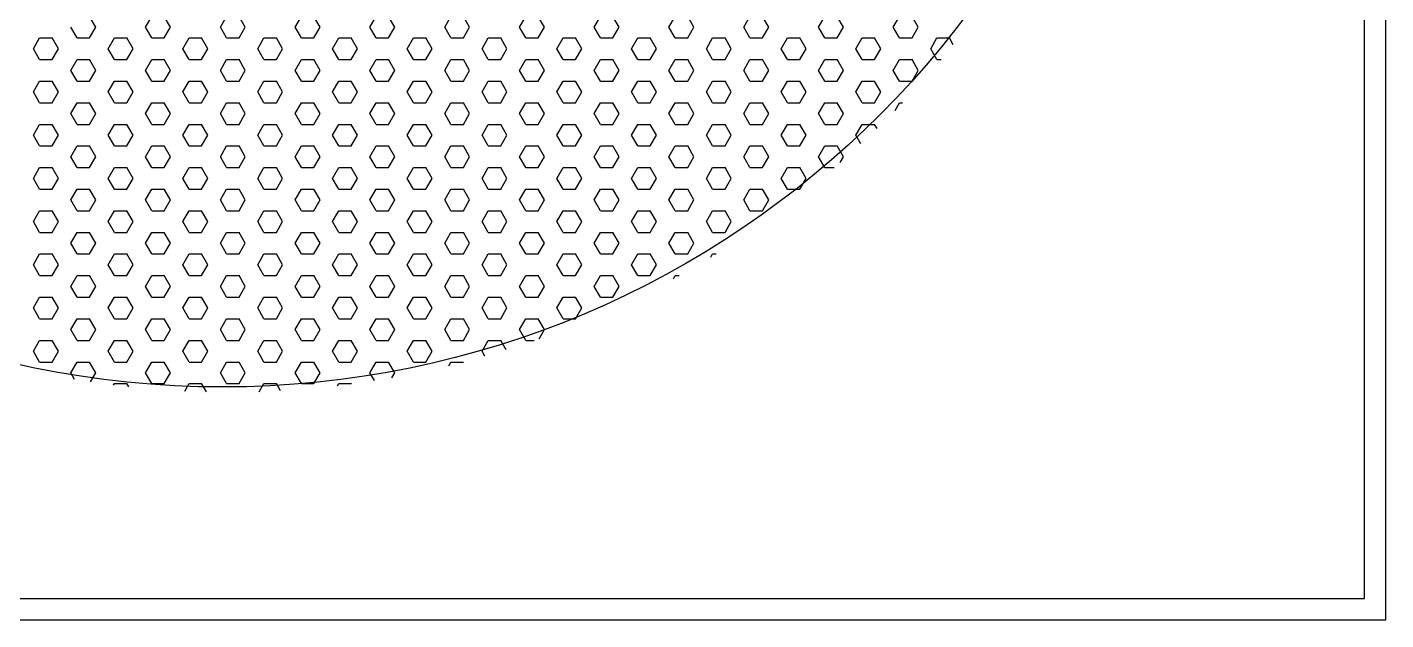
# Model space of a CAD drawing. Header units: millimetres. Extents: x 1464389 to 1998638, y -29162 to 256806.
# Drawn here: x 1540041.4 to 1540109.6, y 124717.3 to 124747 of the extents above; entities that cross this region are included whole.
import ezdxf

# ---------------------------------------------------------------- set-up
doc = ezdxf.new("R2010")
doc.units = ezdxf.units.MM
doc.header["$LTSCALE"] = 15
doc.layers.add('LS_DR_Washbasin', color=165, linetype='Continuous')

msp = doc.modelspace()

# ---------------------------------------------------------------- linework, layer by layer
at = {"layer": 'LS_DR_Washbasin'}
for p, q in [((1540109.58, 124717.277), (1540109.58, 124833.967)), ((1540108.515, 124718.343), (1540108.515, 124832.902)), ((1539993.956, 124718.343), (1540108.515, 124718.343)), ((1539992.89, 124717.277), (1540109.58, 124717.277))]:
    msp.add_line(p, q, dxfattribs=at)
at = {"layer": 'LS_DR_Washbasin', "linetype": 'Continuous'}
for p, q in [((1540044.881, 124746.978), (1540044.568, 124747.519)), ((1540047.381, 124746.978), (1540047.693, 124747.519)), ((1540048.631, 124746.978), (1540048.318, 124747.519)), ((1540051.131, 124746.978), (1540051.443, 124747.519)), ((1540052.381, 124746.978), (1540052.068, 124747.519)), ((1540054.881, 124746.978), (1540055.193, 124747.519)), ((1540056.131, 124746.978), (1540055.818, 124747.519)), ((1540058.631, 124746.978), (1540058.943, 124747.519)), ((1540059.881, 124746.978), (1540059.568, 124747.519)), ((1540062.381, 124746.978), (1540062.693, 124747.519)), ((1540063.631, 124746.978), (1540063.318, 124747.519)), ((1540066.131, 124746.978), (1540066.443, 124747.519)), ((1540067.381, 124746.978), (1540067.068, 124747.519)), ((1540069.881, 124746.978), (1540070.193, 124747.519)), ((1540071.131, 124746.978), (1540070.818, 124747.519)), ((1540073.631, 124746.978), (1540073.943, 124747.519)), ((1540074.881, 124746.978), (1540074.568, 124747.519)), ((1540077.381, 124746.978), (1540077.693, 124747.519)), ((1540078.631, 124746.978), (1540078.318, 124747.519)), ((1540081.131, 124746.978), (1540081.443, 124747.519)), ((1540082.381, 124746.978), (1540082.068, 124747.519)), ((1540084.881, 124746.978), (1540085.193, 124747.519)), ((1540086.131, 124746.978), (1540085.818, 124747.519)), ((1540043.943, 124746.436), (1540043.631, 124746.978)), ((1540044.568, 124746.436), (1540044.881, 124746.978)), ((1540047.693, 124746.436), (1540047.381, 124746.978)), ((1540048.318, 124746.436), (1540048.631, 124746.978)), ((1540051.443, 124746.436), (1540051.131, 124746.978)), ((1540052.068, 124746.436), (1540052.381, 124746.978)), ((1540055.193, 124746.436), (1540054.881, 124746.978)), ((1540055.818, 124746.436), (1540056.131, 124746.978)), ((1540058.943, 124746.436), (1540058.631, 124746.978)), ((1540059.568, 124746.436), (1540059.881, 124746.978)), ((1540062.693, 124746.436), (1540062.381, 124746.978)), ((1540063.318, 124746.436), (1540063.631, 124746.978)), ((1540066.443, 124746.436), (1540066.131, 124746.978)), ((1540067.068, 124746.436), (1540067.381, 124746.978)), ((1540070.193, 124746.436), (1540069.881, 124746.978)), ((1540070.818, 124746.436), (1540071.131, 124746.978)), ((1540073.943, 124746.436), (1540073.631, 124746.978)), ((1540074.568, 124746.436), (1540074.881, 124746.978)), ((1540077.693, 124746.436), (1540077.381, 124746.978)), ((1540078.318, 124746.436), (1540078.631, 124746.978)), ((1540081.443, 124746.436), (1540081.131, 124746.978)), ((1540082.068, 124746.436), (1540082.381, 124746.978)), ((1540085.193, 124746.436), (1540084.881, 124746.978)), ((1540085.818, 124746.436), (1540086.131, 124746.978)), ((1540041.756, 124745.895), (1540042.068, 124746.436)), ((1540042.068, 124746.436), (1540042.693, 124746.436)), ((1540043.006, 124745.895), (1540042.693, 124746.436)), ((1540043.943, 124746.436), (1540044.568, 124746.436)), ((1540045.506, 124745.895), (1540045.818, 124746.436)), ((1540045.818, 124746.436), (1540046.443, 124746.436)), ((1540046.756, 124745.895), (1540046.443, 124746.436)), ((1540047.693, 124746.436), (1540048.318, 124746.436)), ((1540049.256, 124745.895), (1540049.568, 124746.436)), ((1540049.568, 124746.436), (1540050.193, 124746.436)), ((1540050.506, 124745.895), (1540050.193, 124746.436)), ((1540051.443, 124746.436), (1540052.068, 124746.436)), ((1540053.006, 124745.895), (1540053.318, 124746.436)), ((1540053.318, 124746.436), (1540053.943, 124746.436)), ((1540054.256, 124745.895), (1540053.943, 124746.436)), ((1540055.193, 124746.436), (1540055.818, 124746.436)), ((1540056.756, 124745.895), (1540057.068, 124746.436)), ((1540057.068, 124746.436), (1540057.693, 124746.436)), ((1540058.006, 124745.895), (1540057.693, 124746.436)), ((1540058.943, 124746.436), (1540059.568, 124746.436)), ((1540060.506, 124745.895), (1540060.818, 124746.436)), ((1540060.818, 124746.436), (1540061.443, 124746.436)), ((1540061.756, 124745.895), (1540061.443, 124746.436)), ((1540062.693, 124746.436), (1540063.318, 124746.436)), ((1540064.256, 124745.895), (1540064.568, 124746.436)), ((1540064.568, 124746.436), (1540065.193, 124746.436)), ((1540065.506, 124745.895), (1540065.193, 124746.436)), ((1540066.443, 124746.436), (1540067.068, 124746.436)), ((1540068.006, 124745.895), (1540068.318, 124746.436)), ((1540068.318, 124746.436), (1540068.943, 124746.436)), ((1540069.256, 124745.895), (1540068.943, 124746.436)), ((1540070.193, 124746.436), (1540070.818, 124746.436)), ((1540071.756, 124745.895), (1540072.068, 124746.436)), ((1540072.068, 124746.436), (1540072.693, 124746.436)), ((1540073.006, 124745.895), (1540072.693, 124746.436)), ((1540073.943, 124746.436), (1540074.568, 124746.436)), ((1540075.506, 124745.895), (1540075.818, 124746.436)), ((1540075.818, 124746.436), (1540076.443, 124746.436)), ((1540076.756, 124745.895), (1540076.443, 124746.436)), ((1540077.693, 124746.436), (1540078.318, 124746.436)), ((1540079.256, 124745.895), (1540079.568, 124746.436)), ((1540079.568, 124746.436), (1540080.193, 124746.436)), ((1540080.506, 124745.895), (1540080.193, 124746.436)), ((1540081.443, 124746.436), (1540082.068, 124746.436)), ((1540083.006, 124745.895), (1540083.318, 124746.436)), ((1540083.318, 124746.436), (1540083.943, 124746.436)), ((1540084.256, 124745.895), (1540083.943, 124746.436)), ((1540085.193, 124746.436), (1540085.818, 124746.436)), ((1540086.756, 124745.895), (1540087.068, 124746.436)), ((1540087.068, 124746.436), (1540087.693, 124746.436)), ((1540087.888, 124746.1), (1540087.693, 124746.436)), ((1540042.068, 124745.354), (1540041.756, 124745.895)), ((1540042.068, 124745.354), (1540042.693, 124745.354)), ((1540042.693, 124745.354), (1540043.006, 124745.895)), ((1540043.631, 124744.813), (1540043.943, 124745.354)), ((1540043.943, 124745.354), (1540044.568, 124745.354)), ((1540044.881, 124744.813), (1540044.568, 124745.354)), ((1540045.818, 124745.354), (1540045.506, 124745.895)), ((1540045.818, 124745.354), (1540046.443, 124745.354)), ((1540046.443, 124745.354), (1540046.756, 124745.895)), ((1540047.381, 124744.813), (1540047.693, 124745.354)), ((1540047.693, 124745.354), (1540048.318, 124745.354)), ((1540048.631, 124744.813), (1540048.318, 124745.354)), ((1540049.568, 124745.354), (1540049.256, 124745.895)), ((1540049.568, 124745.354), (1540050.193, 124745.354)), ((1540050.193, 124745.354), (1540050.506, 124745.895)), ((1540051.131, 124744.813), (1540051.443, 124745.354)), ((1540051.443, 124745.354), (1540052.068, 124745.354)), ((1540052.381, 124744.813), (1540052.068, 124745.354)), ((1540053.318, 124745.354), (1540053.006, 124745.895)), ((1540053.318, 124745.354), (1540053.943, 124745.354)), ((1540053.943, 124745.354), (1540054.256, 124745.895)), ((1540054.881, 124744.813), (1540055.193, 124745.354)), ((1540055.193, 124745.354), (1540055.818, 124745.354)), ((1540056.131, 124744.813), (1540055.818, 124745.354)), ((1540057.068, 124745.354), (1540056.756, 124745.895)), ((1540057.068, 124745.354), (1540057.693, 124745.354)), ((1540057.693, 124745.354), (1540058.006, 124745.895)), ((1540058.631, 124744.813), (1540058.943, 124745.354)), ((1540058.943, 124745.354), (1540059.568, 124745.354)), ((1540059.881, 124744.813), (1540059.568, 124745.354)), ((1540060.818, 124745.354), (1540060.506, 124745.895)), ((1540060.818, 124745.354), (1540061.443, 124745.354)), ((1540061.443, 124745.354), (1540061.756, 124745.895)), ((1540062.381, 124744.813), (1540062.693, 124745.354)), ((1540062.693, 124745.354), (1540063.318, 124745.354)), ((1540063.631, 124744.813), (1540063.318, 124745.354)), ((1540064.568, 124745.354), (1540064.256, 124745.895)), ((1540064.568, 124745.354), (1540065.193, 124745.354)), ((1540065.193, 124745.354), (1540065.506, 124745.895)), ((1540066.131, 124744.813), (1540066.443, 124745.354)), ((1540066.443, 124745.354), (1540067.068, 124745.354)), ((1540067.381, 124744.813), (1540067.068, 124745.354)), ((1540068.318, 124745.354), (1540068.006, 124745.895)), ((1540068.318, 124745.354), (1540068.943, 124745.354)), ((1540068.943, 124745.354), (1540069.256, 124745.895)), ((1540069.881, 124744.813), (1540070.193, 124745.354)), ((1540070.193, 124745.354), (1540070.818, 124745.354)), ((1540071.131, 124744.813), (1540070.818, 124745.354)), ((1540072.068, 124745.354), (1540071.756, 124745.895)), ((1540072.068, 124745.354), (1540072.693, 124745.354)), ((1540072.693, 124745.354), (1540073.006, 124745.895)), ((1540073.631, 124744.813), (1540073.943, 124745.354)), ((1540073.943, 124745.354), (1540074.568, 124745.354)), ((1540074.881, 124744.813), (1540074.568, 124745.354)), ((1540075.818, 124745.354), (1540075.506, 124745.895)), ((1540075.818, 124745.354), (1540076.443, 124745.354)), ((1540076.443, 124745.354), (1540076.756, 124745.895)), ((1540077.381, 124744.813), (1540077.693, 124745.354)), ((1540077.693, 124745.354), (1540078.318, 124745.354)), ((1540078.631, 124744.813), (1540078.318, 124745.354)), ((1540079.568, 124745.354), (1540079.256, 124745.895)), ((1540079.568, 124745.354), (1540080.193, 124745.354)), ((1540080.193, 124745.354), (1540080.506, 124745.895)), ((1540081.131, 124744.813), (1540081.443, 124745.354)), ((1540081.443, 124745.354), (1540082.068, 124745.354)), ((1540082.381, 124744.813), (1540082.068, 124745.354)), ((1540083.318, 124745.354), (1540083.006, 124745.895)), ((1540083.318, 124745.354), (1540083.943, 124745.354)), ((1540083.943, 124745.354), (1540084.256, 124745.895)), ((1540084.881, 124744.813), (1540085.193, 124745.354)), ((1540085.193, 124745.354), (1540085.818, 124745.354)), ((1540086.131, 124744.813), (1540085.818, 124745.354)), ((1540087.068, 124745.354), (1540086.756, 124745.895)), ((1540087.068, 124745.354), (1540087.275, 124745.354)), ((1540043.943, 124744.271), (1540043.631, 124744.813)), ((1540044.568, 124744.271), (1540044.881, 124744.813)), ((1540047.693, 124744.271), (1540047.381, 124744.813)), ((1540048.318, 124744.271), (1540048.631, 124744.813)), ((1540051.443, 124744.271), (1540051.131, 124744.813)), ((1540052.068, 124744.271), (1540052.381, 124744.813)), ((1540055.193, 124744.271), (1540054.881, 124744.813)), ((1540055.818, 124744.271), (1540056.131, 124744.813)), ((1540058.943, 124744.271), (1540058.631, 124744.813)), ((1540059.568, 124744.271), (1540059.881, 124744.813)), ((1540062.693, 124744.271), (1540062.381, 124744.813)), ((1540063.318, 124744.271), (1540063.631, 124744.813)), ((1540066.443, 124744.271), (1540066.131, 124744.813)), ((1540067.068, 124744.271), (1540067.381, 124744.813)), ((1540070.193, 124744.271), (1540069.881, 124744.813)), ((1540070.818, 124744.271), (1540071.131, 124744.813)), ((1540073.943, 124744.271), (1540073.631, 124744.813)), ((1540074.568, 124744.271), (1540074.881, 124744.813)), ((1540077.693, 124744.271), (1540077.381, 124744.813)), ((1540078.318, 124744.271), (1540078.631, 124744.813)), ((1540081.443, 124744.271), (1540081.131, 124744.813)), ((1540082.068, 124744.271), (1540082.381, 124744.813)), ((1540085.193, 124744.271), (1540084.881, 124744.813)), ((1540085.818, 124744.271), (1540086.131, 124744.813)), ((1540041.756, 124743.73), (1540042.068, 124744.271)), ((1540042.068, 124744.271), (1540042.693, 124744.271)), ((1540043.006, 124743.73), (1540042.693, 124744.271)), ((1540043.943, 124744.271), (1540044.568, 124744.271)), ((1540045.506, 124743.73), (1540045.818, 124744.271)), ((1540045.818, 124744.271), (1540046.443, 124744.271)), ((1540046.756, 124743.73), (1540046.443, 124744.271)), ((1540047.693, 124744.271), (1540048.318, 124744.271)), ((1540049.256, 124743.73), (1540049.568, 124744.271)), ((1540049.568, 124744.271), (1540050.193, 124744.271)), ((1540050.506, 124743.73), (1540050.193, 124744.271)), ((1540051.443, 124744.271), (1540052.068, 124744.271)), ((1540053.006, 124743.73), (1540053.318, 124744.271)), ((1540053.318, 124744.271), (1540053.943, 124744.271)), ((1540054.256, 124743.73), (1540053.943, 124744.271)), ((1540055.193, 124744.271), (1540055.818, 124744.271)), ((1540056.756, 124743.73), (1540057.068, 124744.271)), ((1540057.068, 124744.271), (1540057.693, 124744.271)), ((1540058.006, 124743.73), (1540057.693, 124744.271)), ((1540058.943, 124744.271), (1540059.568, 124744.271)), ((1540060.506, 124743.73), (1540060.818, 124744.271)), ((1540060.818, 124744.271), (1540061.443, 124744.271)), ((1540061.756, 124743.73), (1540061.443, 124744.271)), ((1540062.693, 124744.271), (1540063.318, 124744.271)), ((1540064.256, 124743.73), (1540064.568, 124744.271)), ((1540064.568, 124744.271), (1540065.193, 124744.271)), ((1540065.506, 124743.73), (1540065.193, 124744.271)), ((1540066.443, 124744.271), (1540067.068, 124744.271)), ((1540068.006, 124743.73), (1540068.318, 124744.271)), ((1540068.318, 124744.271), (1540068.943, 124744.271)), ((1540069.256, 124743.73), (1540068.943, 124744.271)), ((1540070.193, 124744.271), (1540070.818, 124744.271)), ((1540071.756, 124743.73), (1540072.068, 124744.271)), ((1540072.068, 124744.271), (1540072.693, 124744.271)), ((1540073.006, 124743.73), (1540072.693, 124744.271)), ((1540073.943, 124744.271), (1540074.568, 124744.271)), ((1540075.506, 124743.73), (1540075.818, 124744.271)), ((1540075.818, 124744.271), (1540076.443, 124744.271)), ((1540076.756, 124743.73), (1540076.443, 124744.271)), ((1540077.693, 124744.271), (1540078.318, 124744.271)), ((1540079.256, 124743.73), (1540079.568, 124744.271)), ((1540079.568, 124744.271), (1540080.193, 124744.271)), ((1540080.506, 124743.73), (1540080.193, 124744.271)), ((1540081.443, 124744.271), (1540082.068, 124744.271)), ((1540083.006, 124743.73), (1540083.318, 124744.271)), ((1540083.318, 124744.271), (1540083.943, 124744.271)), ((1540084.256, 124743.73), (1540083.943, 124744.271)), ((1540085.193, 124744.271), (1540085.818, 124744.271)), ((1540042.068, 124743.189), (1540041.756, 124743.73)), ((1540042.693, 124743.189), (1540043.006, 124743.73)), ((1540045.818, 124743.189), (1540045.506, 124743.73)), ((1540046.443, 124743.189), (1540046.756, 124743.73)), ((1540049.568, 124743.189), (1540049.256, 124743.73)), ((1540050.193, 124743.189), (1540050.506, 124743.73)), ((1540053.318, 124743.189), (1540053.006, 124743.73)), ((1540053.943, 124743.189), (1540054.256, 124743.73)), ((1540057.068, 124743.189), (1540056.756, 124743.73)), ((1540057.693, 124743.189), (1540058.006, 124743.73)), ((1540060.818, 124743.189), (1540060.506, 124743.73)), ((1540061.443, 124743.189), (1540061.756, 124743.73)), ((1540064.568, 124743.189), (1540064.256, 124743.73)), ((1540065.193, 124743.189), (1540065.506, 124743.73)), ((1540068.318, 124743.189), (1540068.006, 124743.73)), ((1540068.943, 124743.189), (1540069.256, 124743.73)), ((1540072.068, 124743.189), (1540071.756, 124743.73)), ((1540072.693, 124743.189), (1540073.006, 124743.73)), ((1540075.818, 124743.189), (1540075.506, 124743.73)), ((1540076.443, 124743.189), (1540076.756, 124743.73)), ((1540079.568, 124743.189), (1540079.256, 124743.73)), ((1540080.193, 124743.189), (1540080.506, 124743.73)), ((1540083.318, 124743.189), (1540083.006, 124743.73)), ((1540083.943, 124743.189), (1540084.256, 124743.73)), ((1540042.068, 124743.189), (1540042.693, 124743.189)), ((1540043.631, 124742.647), (1540043.943, 124743.189)), ((1540043.943, 124742.106), (1540043.631, 124742.647)), ((1540043.943, 124743.189), (1540044.568, 124743.189)), ((1540044.881, 124742.647), (1540044.568, 124743.189)), ((1540044.568, 124742.106), (1540044.881, 124742.647)), ((1540045.818, 124743.189), (1540046.443, 124743.189)), ((1540047.381, 124742.647), (1540047.693, 124743.189)), ((1540047.693, 124742.106), (1540047.381, 124742.647)), ((1540047.693, 124743.189), (1540048.318, 124743.189)), ((1540048.631, 124742.647), (1540048.318, 124743.189)), ((1540048.318, 124742.106), (1540048.631, 124742.647)), ((1540049.568, 124743.189), (1540050.193, 124743.189)), ((1540051.131, 124742.647), (1540051.443, 124743.189)), ((1540051.443, 124742.106), (1540051.131, 124742.647)), ((1540051.443, 124743.189), (1540052.068, 124743.189)), ((1540052.381, 124742.647), (1540052.068, 124743.189)), ((1540052.068, 124742.106), (1540052.381, 124742.647)), ((1540053.318, 124743.189), (1540053.943, 124743.189)), ((1540054.881, 124742.647), (1540055.193, 124743.189)), ((1540055.193, 124742.106), (1540054.881, 124742.647)), ((1540055.193, 124743.189), (1540055.818, 124743.189)), ((1540056.131, 124742.647), (1540055.818, 124743.189)), ((1540055.818, 124742.106), (1540056.131, 124742.647)), ((1540057.068, 124743.189), (1540057.693, 124743.189)), ((1540058.631, 124742.647), (1540058.943, 124743.189)), ((1540058.943, 124742.106), (1540058.631, 124742.647)), ((1540058.943, 124743.189), (1540059.568, 124743.189)), ((1540059.881, 124742.647), (1540059.568, 124743.189)), ((1540059.568, 124742.106), (1540059.881, 124742.647)), ((1540060.818, 124743.189), (1540061.443, 124743.189)), ((1540062.381, 124742.647), (1540062.693, 124743.189)), ((1540062.693, 124742.106), (1540062.381, 124742.647)), ((1540062.693, 124743.189), (1540063.318, 124743.189)), ((1540063.631, 124742.647), (1540063.318, 124743.189)), ((1540063.318, 124742.106), (1540063.631, 124742.647)), ((1540064.568, 124743.189), (1540065.193, 124743.189)), ((1540066.131, 124742.647), (1540066.443, 124743.189)), ((1540066.443, 124742.106), (1540066.131, 124742.647)), ((1540066.443, 124743.189), (1540067.068, 124743.189)), ((1540067.381, 124742.647), (1540067.068, 124743.189)), ((1540067.068, 124742.106), (1540067.381, 124742.647)), ((1540068.318, 124743.189), (1540068.943, 124743.189)), ((1540069.881, 124742.647), (1540070.193, 124743.189)), ((1540070.193, 124742.106), (1540069.881, 124742.647)), ((1540070.193, 124743.189), (1540070.818, 124743.189)), ((1540071.131, 124742.647), (1540070.818, 124743.189)), ((1540070.818, 124742.106), (1540071.131, 124742.647)), ((1540072.068, 124743.189), (1540072.693, 124743.189)), ((1540073.631, 124742.647), (1540073.943, 124743.189)), ((1540073.943, 124742.106), (1540073.631, 124742.647)), ((1540073.943, 124743.189), (1540074.568, 124743.189)), ((1540074.881, 124742.647), (1540074.568, 124743.189)), ((1540074.568, 124742.106), (1540074.881, 124742.647)), ((1540075.818, 124743.189), (1540076.443, 124743.189)), ((1540077.381, 124742.647), (1540077.693, 124743.189)), ((1540077.693, 124742.106), (1540077.381, 124742.647)), ((1540077.693, 124743.189), (1540078.318, 124743.189)), ((1540078.631, 124742.647), (1540078.318, 124743.189)), ((1540078.318, 124742.106), (1540078.631, 124742.647)), ((1540079.568, 124743.189), (1540080.193, 124743.189)), ((1540081.131, 124742.647), (1540081.443, 124743.189)), ((1540081.443, 124742.106), (1540081.131, 124742.647)), ((1540081.443, 124743.189), (1540082.068, 124743.189)), ((1540082.381, 124742.647), (1540082.068, 124743.189)), ((1540082.068, 124742.106), (1540082.381, 124742.647)), ((1540083.318, 124743.189), (1540083.943, 124743.189)), ((1540084.973, 124742.808), (1540085.193, 124743.189)), ((1540085.193, 124743.189), (1540085.34, 124743.189)), ((1540041.756, 124741.565), (1540042.068, 124742.106)), ((1540042.068, 124742.106), (1540042.693, 124742.106)), ((1540043.006, 124741.565), (1540042.693, 124742.106)), ((1540043.943, 124742.106), (1540044.568, 124742.106)), ((1540045.506, 124741.565), (1540045.818, 124742.106)), ((1540045.818, 124742.106), (1540046.443, 124742.106)), ((1540046.756, 124741.565), (1540046.443, 124742.106)), ((1540047.693, 124742.106), (1540048.318, 124742.106)), ((1540049.256, 124741.565), (1540049.568, 124742.106)), ((1540049.568, 124742.106), (1540050.193, 124742.106)), ((1540050.506, 124741.565), (1540050.193, 124742.106)), ((1540051.443, 124742.106), (1540052.068, 124742.106)), ((1540053.006, 124741.565), (1540053.318, 124742.106)), ((1540053.318, 124742.106), (1540053.943, 124742.106)), ((1540054.256, 124741.565), (1540053.943, 124742.106)), ((1540055.193, 124742.106), (1540055.818, 124742.106)), ((1540056.756, 124741.565), (1540057.068, 124742.106)), ((1540057.068, 124742.106), (1540057.693, 124742.106)), ((1540058.006, 124741.565), (1540057.693, 124742.106)), ((1540058.943, 124742.106), (1540059.568, 124742.106)), ((1540060.506, 124741.565), (1540060.818, 124742.106)), ((1540060.818, 124742.106), (1540061.443, 124742.106)), ((1540061.756, 124741.565), (1540061.443, 124742.106)), ((1540062.693, 124742.106), (1540063.318, 124742.106)), ((1540064.256, 124741.565), (1540064.568, 124742.106)), ((1540064.568, 124742.106), (1540065.193, 124742.106)), ((1540065.506, 124741.565), (1540065.193, 124742.106)), ((1540066.443, 124742.106), (1540067.068, 124742.106)), ((1540068.006, 124741.565), (1540068.318, 124742.106)), ((1540068.318, 124742.106), (1540068.943, 124742.106)), ((1540069.256, 124741.565), (1540068.943, 124742.106)), ((1540070.193, 124742.106), (1540070.818, 124742.106)), ((1540071.756, 124741.565), (1540072.068, 124742.106)), ((1540072.068, 124742.106), (1540072.693, 124742.106)), ((1540073.006, 124741.565), (1540072.693, 124742.106)), ((1540073.943, 124742.106), (1540074.568, 124742.106)), ((1540075.506, 124741.565), (1540075.818, 124742.106)), ((1540075.818, 124742.106), (1540076.443, 124742.106)), ((1540076.756, 124741.565), (1540076.443, 124742.106)), ((1540077.693, 124742.106), (1540078.318, 124742.106)), ((1540079.256, 124741.565), (1540079.568, 124742.106)), ((1540079.568, 124742.106), (1540080.193, 124742.106)), ((1540080.506, 124741.565), (1540080.193, 124742.106)), ((1540081.443, 124742.106), (1540082.068, 124742.106)), ((1540083.006, 124741.565), (1540083.318, 124742.106)), ((1540083.318, 124742.106), (1540083.943, 124742.106)), ((1540084.063, 124741.898), (1540083.943, 124742.106)), ((1540042.068, 124741.024), (1540041.756, 124741.565)), ((1540042.693, 124741.024), (1540043.006, 124741.565)), ((1540045.818, 124741.024), (1540045.506, 124741.565)), ((1540046.443, 124741.024), (1540046.756, 124741.565)), ((1540049.568, 124741.024), (1540049.256, 124741.565)), ((1540050.193, 124741.024), (1540050.506, 124741.565)), ((1540053.318, 124741.024), (1540053.006, 124741.565)), ((1540053.943, 124741.024), (1540054.256, 124741.565)), ((1540057.068, 124741.024), (1540056.756, 124741.565)), ((1540057.693, 124741.024), (1540058.006, 124741.565)), ((1540060.818, 124741.024), (1540060.506, 124741.565)), ((1540061.443, 124741.024), (1540061.756, 124741.565)), ((1540064.568, 124741.024), (1540064.256, 124741.565)), ((1540065.193, 124741.024), (1540065.506, 124741.565)), ((1540068.318, 124741.024), (1540068.006, 124741.565)), ((1540068.943, 124741.024), (1540069.256, 124741.565)), ((1540072.068, 124741.024), (1540071.756, 124741.565)), ((1540072.693, 124741.024), (1540073.006, 124741.565)), ((1540075.818, 124741.024), (1540075.506, 124741.565)), ((1540076.443, 124741.024), (1540076.756, 124741.565)), ((1540079.568, 124741.024), (1540079.256, 124741.565)), ((1540080.193, 124741.024), (1540080.506, 124741.565)), ((1540083.256, 124741.131), (1540083.006, 124741.565)), ((1540042.068, 124741.024), (1540042.693, 124741.024)), ((1540043.631, 124740.482), (1540043.943, 124741.024)), ((1540043.943, 124741.024), (1540044.568, 124741.024)), ((1540044.881, 124740.482), (1540044.568, 124741.024)), ((1540045.818, 124741.024), (1540046.443, 124741.024)), ((1540047.381, 124740.482), (1540047.693, 124741.024)), ((1540047.693, 124741.024), (1540048.318, 124741.024)), ((1540048.631, 124740.482), (1540048.318, 124741.024)), ((1540049.568, 124741.024), (1540050.193, 124741.024)), ((1540051.131, 124740.482), (1540051.443, 124741.024)), ((1540051.443, 124741.024), (1540052.068, 124741.024)), ((1540052.381, 124740.482), (1540052.068, 124741.024)), ((1540053.318, 124741.024), (1540053.943, 124741.024)), ((1540054.881, 124740.482), (1540055.193, 124741.024)), ((1540055.193, 124741.024), (1540055.818, 124741.024)), ((1540056.131, 124740.482), (1540055.818, 124741.024)), ((1540057.068, 124741.024), (1540057.693, 124741.024)), ((1540058.631, 124740.482), (1540058.943, 124741.024)), ((1540058.943, 124741.024), (1540059.568, 124741.024)), ((1540059.881, 124740.482), (1540059.568, 124741.024)), ((1540060.818, 124741.024), (1540061.443, 124741.024)), ((1540062.381, 124740.482), (1540062.693, 124741.024)), ((1540062.693, 124741.024), (1540063.318, 124741.024)), ((1540063.631, 124740.482), (1540063.318, 124741.024)), ((1540064.568, 124741.024), (1540065.193, 124741.024)), ((1540066.131, 124740.482), (1540066.443, 124741.024)), ((1540066.443, 124741.024), (1540067.068, 124741.024)), ((1540067.381, 124740.482), (1540067.068, 124741.024)), ((1540068.318, 124741.024), (1540068.943, 124741.024)), ((1540069.881, 124740.482), (1540070.193, 124741.024)), ((1540070.193, 124741.024), (1540070.818, 124741.024)), ((1540071.131, 124740.482), (1540070.818, 124741.024)), ((1540072.068, 124741.024), (1540072.693, 124741.024)), ((1540073.631, 124740.482), (1540073.943, 124741.024)), ((1540073.943, 124741.024), (1540074.568, 124741.024)), ((1540074.881, 124740.482), (1540074.568, 124741.024)), ((1540075.818, 124741.024), (1540076.443, 124741.024)), ((1540077.381, 124740.482), (1540077.693, 124741.024)), ((1540077.693, 124741.024), (1540078.318, 124741.024)), ((1540078.631, 124740.482), (1540078.318, 124741.024)), ((1540079.568, 124741.024), (1540080.193, 124741.024)), ((1540081.131, 124740.482), (1540081.443, 124741.024)), ((1540081.443, 124741.024), (1540082.068, 124741.024)), ((1540082.381, 124740.482), (1540082.068, 124741.024)), ((1540041.756, 124739.4), (1540042.068, 124739.941)), ((1540042.068, 124739.941), (1540042.693, 124739.941)), ((1540043.006, 124739.4), (1540042.693, 124739.941)), ((1540043.943, 124739.941), (1540043.631, 124740.482)), ((1540043.943, 124739.941), (1540044.568, 124739.941)), ((1540044.568, 124739.941), (1540044.881, 124740.482)), ((1540045.506, 124739.4), (1540045.818, 124739.941)), ((1540045.818, 124739.941), (1540046.443, 124739.941)), ((1540046.756, 124739.4), (1540046.443, 124739.941)), ((1540047.693, 124739.941), (1540047.381, 124740.482)), ((1540047.693, 124739.941), (1540048.318, 124739.941)), ((1540048.318, 124739.941), (1540048.631, 124740.482)), ((1540049.256, 124739.4), (1540049.568, 124739.941)), ((1540049.568, 124739.941), (1540050.193, 124739.941)), ((1540050.506, 124739.4), (1540050.193, 124739.941)), ((1540051.443, 124739.941), (1540051.131, 124740.482)), ((1540051.443, 124739.941), (1540052.068, 124739.941)), ((1540052.068, 124739.941), (1540052.381, 124740.482)), ((1540053.006, 124739.4), (1540053.318, 124739.941)), ((1540053.318, 124739.941), (1540053.943, 124739.941)), ((1540054.256, 124739.4), (1540053.943, 124739.941)), ((1540055.193, 124739.941), (1540054.881, 124740.482)), ((1540055.193, 124739.941), (1540055.818, 124739.941)), ((1540055.818, 124739.941), (1540056.131, 124740.482)), ((1540056.756, 124739.4), (1540057.068, 124739.941)), ((1540057.068, 124739.941), (1540057.693, 124739.941)), ((1540058.006, 124739.4), (1540057.693, 124739.941)), ((1540058.943, 124739.941), (1540058.631, 124740.482)), ((1540058.943, 124739.941), (1540059.568, 124739.941)), ((1540059.568, 124739.941), (1540059.881, 124740.482)), ((1540060.506, 124739.4), (1540060.818, 124739.941)), ((1540060.818, 124739.941), (1540061.443, 124739.941)), ((1540061.756, 124739.4), (1540061.443, 124739.941)), ((1540062.693, 124739.941), (1540062.381, 124740.482)), ((1540062.693, 124739.941), (1540063.318, 124739.941)), ((1540063.318, 124739.941), (1540063.631, 124740.482)), ((1540064.256, 124739.4), (1540064.568, 124739.941)), ((1540064.568, 124739.941), (1540065.193, 124739.941)), ((1540065.506, 124739.4), (1540065.193, 124739.941)), ((1540066.443, 124739.941), (1540066.131, 124740.482)), ((1540066.443, 124739.941), (1540067.068, 124739.941)), ((1540067.068, 124739.941), (1540067.381, 124740.482)), ((1540068.006, 124739.4), (1540068.318, 124739.941)), ((1540068.318, 124739.941), (1540068.943, 124739.941)), ((1540069.256, 124739.4), (1540068.943, 124739.941)), ((1540070.193, 124739.941), (1540069.881, 124740.482)), ((1540070.193, 124739.941), (1540070.818, 124739.941)), ((1540070.818, 124739.941), (1540071.131, 124740.482)), ((1540071.756, 124739.4), (1540072.068, 124739.941)), ((1540072.068, 124739.941), (1540072.693, 124739.941)), ((1540073.006, 124739.4), (1540072.693, 124739.941)), ((1540073.943, 124739.941), (1540073.631, 124740.482)), ((1540073.943, 124739.941), (1540074.568, 124739.941)), ((1540074.568, 124739.941), (1540074.881, 124740.482)), ((1540075.506, 124739.4), (1540075.818, 124739.941)), ((1540075.818, 124739.941), (1540076.443, 124739.941)), ((1540076.756, 124739.4), (1540076.443, 124739.941)), ((1540077.693, 124739.941), (1540077.381, 124740.482)), ((1540077.693, 124739.941), (1540078.318, 124739.941)), ((1540078.318, 124739.941), (1540078.631, 124740.482)), ((1540079.256, 124739.4), (1540079.568, 124739.941)), ((1540079.568, 124739.941), (1540080.193, 124739.941)), ((1540080.506, 124739.4), (1540080.193, 124739.941)), ((1540081.443, 124739.941), (1540081.131, 124740.482)), ((1540081.443, 124739.941), (1540081.922, 124739.941)), ((1540082.214, 124740.194), (1540082.381, 124740.482)), ((1540042.068, 124738.859), (1540041.756, 124739.4)), ((1540042.693, 124738.859), (1540043.006, 124739.4)), ((1540045.818, 124738.859), (1540045.506, 124739.4)), ((1540046.443, 124738.859), (1540046.756, 124739.4)), ((1540049.568, 124738.859), (1540049.256, 124739.4)), ((1540050.193, 124738.859), (1540050.506, 124739.4)), ((1540053.318, 124738.859), (1540053.006, 124739.4)), ((1540053.943, 124738.859), (1540054.256, 124739.4)), ((1540057.068, 124738.859), (1540056.756, 124739.4)), ((1540057.693, 124738.859), (1540058.006, 124739.4)), ((1540060.818, 124738.859), (1540060.506, 124739.4)), ((1540061.443, 124738.859), (1540061.756, 124739.4)), ((1540064.568, 124738.859), (1540064.256, 124739.4)), ((1540065.193, 124738.859), (1540065.506, 124739.4)), ((1540068.318, 124738.859), (1540068.006, 124739.4)), ((1540068.943, 124738.859), (1540069.256, 124739.4)), ((1540072.068, 124738.859), (1540071.756, 124739.4)), ((1540072.693, 124738.859), (1540073.006, 124739.4)), ((1540075.818, 124738.859), (1540075.506, 124739.4)), ((1540076.443, 124738.859), (1540076.756, 124739.4)), ((1540079.568, 124738.859), (1540079.256, 124739.4)), ((1540080.193, 124738.859), (1540080.506, 124739.4)), ((1540042.068, 124738.859), (1540042.693, 124738.859)), ((1540043.631, 124738.317), (1540043.943, 124738.859)), ((1540043.943, 124738.859), (1540044.568, 124738.859)), ((1540044.881, 124738.317), (1540044.568, 124738.859)), ((1540045.818, 124738.859), (1540046.443, 124738.859)), ((1540047.381, 124738.317), (1540047.693, 124738.859)), ((1540047.693, 124738.859), (1540048.318, 124738.859)), ((1540048.631, 124738.317), (1540048.318, 124738.859)), ((1540049.568, 124738.859), (1540050.193, 124738.859)), ((1540051.131, 124738.317), (1540051.443, 124738.859)), ((1540051.443, 124738.859), (1540052.068, 124738.859)), ((1540052.381, 124738.317), (1540052.068, 124738.859)), ((1540053.318, 124738.859), (1540053.943, 124738.859)), ((1540054.881, 124738.317), (1540055.193, 124738.859)), ((1540055.193, 124738.859), (1540055.818, 124738.859)), ((1540056.131, 124738.317), (1540055.818, 124738.859)), ((1540057.068, 124738.859), (1540057.693, 124738.859)), ((1540058.631, 124738.317), (1540058.943, 124738.859)), ((1540058.943, 124738.859), (1540059.568, 124738.859)), ((1540059.881, 124738.317), (1540059.568, 124738.859)), ((1540060.818, 124738.859), (1540061.443, 124738.859)), ((1540062.381, 124738.317), (1540062.693, 124738.859)), ((1540062.693, 124738.859), (1540063.318, 124738.859)), ((1540063.631, 124738.317), (1540063.318, 124738.859)), ((1540064.568, 124738.859), (1540065.193, 124738.859)), ((1540066.131, 124738.317), (1540066.443, 124738.859)), ((1540066.443, 124738.859), (1540067.068, 124738.859)), ((1540067.381, 124738.317), (1540067.068, 124738.859)), ((1540068.318, 124738.859), (1540068.943, 124738.859)), ((1540069.881, 124738.317), (1540070.193, 124738.859)), ((1540070.193, 124738.859), (1540070.818, 124738.859)), ((1540071.131, 124738.317), (1540070.818, 124738.859)), ((1540072.068, 124738.859), (1540072.693, 124738.859)), ((1540073.631, 124738.317), (1540073.943, 124738.859)), ((1540073.943, 124738.859), (1540074.568, 124738.859)), ((1540074.881, 124738.317), (1540074.568, 124738.859)), ((1540075.818, 124738.859), (1540076.443, 124738.859)), ((1540077.381, 124738.317), (1540077.693, 124738.859)), ((1540077.693, 124738.859), (1540078.318, 124738.859)), ((1540078.631, 124738.317), (1540078.318, 124738.859)), ((1540079.568, 124738.859), (1540080.193, 124738.859)), ((1540043.943, 124737.776), (1540043.631, 124738.317)), ((1540044.568, 124737.776), (1540044.881, 124738.317)), ((1540047.693, 124737.776), (1540047.381, 124738.317)), ((1540048.318, 124737.776), (1540048.631, 124738.317)), ((1540051.443, 124737.776), (1540051.131, 124738.317)), ((1540052.068, 124737.776), (1540052.381, 124738.317)), ((1540055.193, 124737.776), (1540054.881, 124738.317)), ((1540055.818, 124737.776), (1540056.131, 124738.317)), ((1540058.943, 124737.776), (1540058.631, 124738.317)), ((1540059.568, 124737.776), (1540059.881, 124738.317)), ((1540062.693, 124737.776), (1540062.381, 124738.317)), ((1540063.318, 124737.776), (1540063.631, 124738.317)), ((1540066.443, 124737.776), (1540066.131, 124738.317)), ((1540067.068, 124737.776), (1540067.381, 124738.317)), ((1540070.193, 124737.776), (1540069.881, 124738.317)), ((1540070.818, 124737.776), (1540071.131, 124738.317)), ((1540073.943, 124737.776), (1540073.631, 124738.317)), ((1540074.568, 124737.776), (1540074.881, 124738.317)), ((1540077.693, 124737.776), (1540077.381, 124738.317)), ((1540078.318, 124737.776), (1540078.631, 124738.317)), ((1540041.756, 124737.235), (1540042.068, 124737.776)), ((1540042.068, 124736.694), (1540041.756, 124737.235)), ((1540042.068, 124737.776), (1540042.693, 124737.776)), ((1540043.006, 124737.235), (1540042.693, 124737.776)), ((1540042.693, 124736.694), (1540043.006, 124737.235)), ((1540043.943, 124737.776), (1540044.568, 124737.776)), ((1540045.506, 124737.235), (1540045.818, 124737.776)), ((1540045.818, 124736.694), (1540045.506, 124737.235)), ((1540045.818, 124737.776), (1540046.443, 124737.776)), ((1540046.756, 124737.235), (1540046.443, 124737.776)), ((1540046.443, 124736.694), (1540046.756, 124737.235)), ((1540047.693, 124737.776), (1540048.318, 124737.776)), ((1540049.256, 124737.235), (1540049.568, 124737.776)), ((1540049.568, 124736.694), (1540049.256, 124737.235)), ((1540049.568, 124737.776), (1540050.193, 124737.776)), ((1540050.506, 124737.235), (1540050.193, 124737.776)), ((1540050.193, 124736.694), (1540050.506, 124737.235)), ((1540051.443, 124737.776), (1540052.068, 124737.776)), ((1540053.006, 124737.235), (1540053.318, 124737.776)), ((1540053.318, 124736.694), (1540053.006, 124737.235)), ((1540053.318, 124737.776), (1540053.943, 124737.776)), ((1540054.256, 124737.235), (1540053.943, 124737.776)), ((1540053.943, 124736.694), (1540054.256, 124737.235)), ((1540055.193, 124737.776), (1540055.818, 124737.776)), ((1540056.756, 124737.235), (1540057.068, 124737.776)), ((1540057.068, 124736.694), (1540056.756, 124737.235)), ((1540057.068, 124737.776), (1540057.693, 124737.776)), ((1540058.006, 124737.235), (1540057.693, 124737.776)), ((1540057.693, 124736.694), (1540058.006, 124737.235)), ((1540058.943, 124737.776), (1540059.568, 124737.776)), ((1540060.506, 124737.235), (1540060.818, 124737.776)), ((1540060.818, 124736.694), (1540060.506, 124737.235)), ((1540060.818, 124737.776), (1540061.443, 124737.776)), ((1540061.756, 124737.235), (1540061.443, 124737.776)), ((1540061.443, 124736.694), (1540061.756, 124737.235)), ((1540062.693, 124737.776), (1540063.318, 124737.776)), ((1540064.256, 124737.235), (1540064.568, 124737.776)), ((1540064.568, 124736.694), (1540064.256, 124737.235)), ((1540064.568, 124737.776), (1540065.193, 124737.776)), ((1540065.506, 124737.235), (1540065.193, 124737.776)), ((1540065.193, 124736.694), (1540065.506, 124737.235)), ((1540066.443, 124737.776), (1540067.068, 124737.776)), ((1540068.006, 124737.235), (1540068.318, 124737.776)), ((1540068.318, 124736.694), (1540068.006, 124737.235)), ((1540068.318, 124737.776), (1540068.943, 124737.776)), ((1540069.256, 124737.235), (1540068.943, 124737.776)), ((1540068.943, 124736.694), (1540069.256, 124737.235)), ((1540070.193, 124737.776), (1540070.818, 124737.776)), ((1540071.756, 124737.235), (1540072.068, 124737.776)), ((1540072.068, 124736.694), (1540071.756, 124737.235)), ((1540072.068, 124737.776), (1540072.693, 124737.776)), ((1540073.006, 124737.235), (1540072.693, 124737.776)), ((1540072.693, 124736.694), (1540073.006, 124737.235)), ((1540073.943, 124737.776), (1540074.568, 124737.776)), ((1540075.506, 124737.235), (1540075.818, 124737.776)), ((1540075.818, 124736.694), (1540075.506, 124737.235)), ((1540075.818, 124737.776), (1540076.443, 124737.776)), ((1540076.756, 124737.235), (1540076.443, 124737.776)), ((1540076.443, 124736.694), (1540076.756, 124737.235)), ((1540077.693, 124737.776), (1540078.318, 124737.776)), ((1540042.068, 124736.694), (1540042.693, 124736.694)), ((1540043.631, 124736.152), (1540043.943, 124736.694)), ((1540043.943, 124736.694), (1540044.568, 124736.694)), ((1540044.881, 124736.152), (1540044.568, 124736.694)), ((1540045.818, 124736.694), (1540046.443, 124736.694)), ((1540047.381, 124736.152), (1540047.693, 124736.694)), ((1540047.693, 124736.694), (1540048.318, 124736.694)), ((1540048.631, 124736.152), (1540048.318, 124736.694)), ((1540049.568, 124736.694), (1540050.193, 124736.694)), ((1540051.131, 124736.152), (1540051.443, 124736.694)), ((1540051.443, 124736.694), (1540052.068, 124736.694)), ((1540052.381, 124736.152), (1540052.068, 124736.694)), ((1540053.318, 124736.694), (1540053.943, 124736.694)), ((1540054.881, 124736.152), (1540055.193, 124736.694)), ((1540055.193, 124736.694), (1540055.818, 124736.694)), ((1540056.131, 124736.152), (1540055.818, 124736.694)), ((1540057.068, 124736.694), (1540057.693, 124736.694)), ((1540058.631, 124736.152), (1540058.943, 124736.694)), ((1540058.943, 124736.694), (1540059.568, 124736.694)), ((1540059.881, 124736.152), (1540059.568, 124736.694)), ((1540060.818, 124736.694), (1540061.443, 124736.694)), ((1540062.381, 124736.152), (1540062.693, 124736.694)), ((1540062.693, 124736.694), (1540063.318, 124736.694)), ((1540063.631, 124736.152), (1540063.318, 124736.694)), ((1540064.568, 124736.694), (1540065.193, 124736.694)), ((1540066.131, 124736.152), (1540066.443, 124736.694)), ((1540066.443, 124736.694), (1540067.068, 124736.694)), ((1540067.381, 124736.152), (1540067.068, 124736.694)), ((1540068.318, 124736.694), (1540068.943, 124736.694)), ((1540069.881, 124736.152), (1540070.193, 124736.694)), ((1540070.193, 124736.694), (1540070.818, 124736.694)), ((1540071.131, 124736.152), (1540070.818, 124736.694)), ((1540072.068, 124736.694), (1540072.693, 124736.694)), ((1540073.631, 124736.152), (1540073.943, 124736.694)), ((1540073.943, 124736.694), (1540074.568, 124736.694)), ((1540074.881, 124736.152), (1540074.568, 124736.694)), ((1540075.818, 124736.694), (1540076.443, 124736.694)), ((1540043.943, 124735.611), (1540043.631, 124736.152)), ((1540044.568, 124735.611), (1540044.881, 124736.152)), ((1540047.693, 124735.611), (1540047.381, 124736.152)), ((1540048.318, 124735.611), (1540048.631, 124736.152)), ((1540051.443, 124735.611), (1540051.131, 124736.152)), ((1540052.068, 124735.611), (1540052.381, 124736.152)), ((1540055.193, 124735.611), (1540054.881, 124736.152)), ((1540055.818, 124735.611), (1540056.131, 124736.152)), ((1540058.943, 124735.611), (1540058.631, 124736.152)), ((1540059.568, 124735.611), (1540059.881, 124736.152)), ((1540062.693, 124735.611), (1540062.381, 124736.152)), ((1540063.318, 124735.611), (1540063.631, 124736.152)), ((1540066.443, 124735.611), (1540066.131, 124736.152)), ((1540067.068, 124735.611), (1540067.381, 124736.152)), ((1540070.193, 124735.611), (1540069.881, 124736.152)), ((1540070.818, 124735.611), (1540071.131, 124736.152)), ((1540073.943, 124735.611), (1540073.631, 124736.152)), ((1540074.568, 124735.611), (1540074.881, 124736.152)), ((1540041.756, 124735.07), (1540042.068, 124735.611)), ((1540042.068, 124734.528), (1540041.756, 124735.07)), ((1540042.068, 124735.611), (1540042.693, 124735.611)), ((1540043.006, 124735.07), (1540042.693, 124735.611)), ((1540042.693, 124734.528), (1540043.006, 124735.07)), ((1540043.943, 124735.611), (1540044.568, 124735.611)), ((1540045.506, 124735.07), (1540045.818, 124735.611)), ((1540045.818, 124734.528), (1540045.506, 124735.07)), ((1540045.818, 124735.611), (1540046.443, 124735.611)), ((1540046.756, 124735.07), (1540046.443, 124735.611)), ((1540046.443, 124734.528), (1540046.756, 124735.07)), ((1540047.693, 124735.611), (1540048.318, 124735.611)), ((1540049.256, 124735.07), (1540049.568, 124735.611)), ((1540049.568, 124734.528), (1540049.256, 124735.07)), ((1540049.568, 124735.611), (1540050.193, 124735.611)), ((1540050.506, 124735.07), (1540050.193, 124735.611)), ((1540050.193, 124734.528), (1540050.506, 124735.07)), ((1540051.443, 124735.611), (1540052.068, 124735.611)), ((1540053.006, 124735.07), (1540053.318, 124735.611)), ((1540053.318, 124734.528), (1540053.006, 124735.07)), ((1540053.318, 124735.611), (1540053.943, 124735.611)), ((1540054.256, 124735.07), (1540053.943, 124735.611)), ((1540053.943, 124734.528), (1540054.256, 124735.07)), ((1540055.193, 124735.611), (1540055.818, 124735.611)), ((1540056.756, 124735.07), (1540057.068, 124735.611)), ((1540057.068, 124734.528), (1540056.756, 124735.07)), ((1540057.068, 124735.611), (1540057.693, 124735.611)), ((1540058.006, 124735.07), (1540057.693, 124735.611)), ((1540057.693, 124734.528), (1540058.006, 124735.07)), ((1540058.943, 124735.611), (1540059.568, 124735.611)), ((1540060.506, 124735.07), (1540060.818, 124735.611)), ((1540060.818, 124734.528), (1540060.506, 124735.07)), ((1540060.818, 124735.611), (1540061.443, 124735.611)), ((1540061.756, 124735.07), (1540061.443, 124735.611)), ((1540061.443, 124734.528), (1540061.756, 124735.07)), ((1540062.693, 124735.611), (1540063.318, 124735.611)), ((1540064.256, 124735.07), (1540064.568, 124735.611)), ((1540064.568, 124734.528), (1540064.256, 124735.07)), ((1540064.568, 124735.611), (1540065.193, 124735.611)), ((1540065.506, 124735.07), (1540065.193, 124735.611)), ((1540065.193, 124734.528), (1540065.506, 124735.07)), ((1540066.443, 124735.611), (1540067.068, 124735.611)), ((1540068.006, 124735.07), (1540068.318, 124735.611)), ((1540068.318, 124734.528), (1540068.006, 124735.07)), ((1540068.318, 124735.611), (1540068.943, 124735.611)), ((1540069.256, 124735.07), (1540068.943, 124735.611)), ((1540068.943, 124734.528), (1540069.256, 124735.07)), ((1540070.193, 124735.611), (1540070.818, 124735.611)), ((1540071.756, 124735.07), (1540072.068, 124735.611)), ((1540072.068, 124734.528), (1540071.756, 124735.07)), ((1540072.068, 124735.611), (1540072.693, 124735.611)), ((1540073.006, 124735.07), (1540072.693, 124735.611)), ((1540072.693, 124734.528), (1540073.006, 124735.07)), ((1540073.943, 124735.611), (1540074.568, 124735.611)), ((1540075.724, 124735.448), (1540075.818, 124735.611)), ((1540075.818, 124735.611), (1540075.991, 124735.611)), ((1540042.068, 124734.528), (1540042.693, 124734.528)), ((1540043.631, 124733.987), (1540043.943, 124734.528)), ((1540043.943, 124734.528), (1540044.568, 124734.528)), ((1540044.881, 124733.987), (1540044.568, 124734.528)), ((1540045.818, 124734.528), (1540046.443, 124734.528)), ((1540047.381, 124733.987), (1540047.693, 124734.528)), ((1540047.693, 124734.528), (1540048.318, 124734.528)), ((1540048.631, 124733.987), (1540048.318, 124734.528)), ((1540049.568, 124734.528), (1540050.193, 124734.528)), ((1540051.131, 124733.987), (1540051.443, 124734.528)), ((1540051.443, 124734.528), (1540052.068, 124734.528)), ((1540052.381, 124733.987), (1540052.068, 124734.528)), ((1540053.318, 124734.528), (1540053.943, 124734.528)), ((1540054.881, 124733.987), (1540055.193, 124734.528)), ((1540055.193, 124734.528), (1540055.818, 124734.528)), ((1540056.131, 124733.987), (1540055.818, 124734.528)), ((1540057.068, 124734.528), (1540057.693, 124734.528)), ((1540058.631, 124733.987), (1540058.943, 124734.528)), ((1540058.943, 124734.528), (1540059.568, 124734.528)), ((1540059.881, 124733.987), (1540059.568, 124734.528)), ((1540060.818, 124734.528), (1540061.443, 124734.528)), ((1540062.381, 124733.987), (1540062.693, 124734.528)), ((1540062.693, 124734.528), (1540063.318, 124734.528)), ((1540063.631, 124733.987), (1540063.318, 124734.528)), ((1540064.568, 124734.528), (1540065.193, 124734.528)), ((1540066.131, 124733.987), (1540066.443, 124734.528)), ((1540066.443, 124734.528), (1540067.068, 124734.528)), ((1540067.381, 124733.987), (1540067.068, 124734.528)), ((1540068.318, 124734.528), (1540068.943, 124734.528)), ((1540069.881, 124733.987), (1540070.193, 124734.528)), ((1540070.193, 124734.528), (1540070.818, 124734.528)), ((1540071.131, 124733.987), (1540070.818, 124734.528)), ((1540072.068, 124734.528), (1540072.693, 124734.528)), ((1540073.853, 124734.372), (1540073.943, 124734.528)), ((1540073.943, 124734.528), (1540074.138, 124734.528)), ((1540043.943, 124733.446), (1540043.631, 124733.987)), ((1540044.568, 124733.446), (1540044.881, 124733.987)), ((1540047.693, 124733.446), (1540047.381, 124733.987)), ((1540048.318, 124733.446), (1540048.631, 124733.987)), ((1540051.443, 124733.446), (1540051.131, 124733.987)), ((1540052.068, 124733.446), (1540052.381, 124733.987)), ((1540055.193, 124733.446), (1540054.881, 124733.987)), ((1540055.818, 124733.446), (1540056.131, 124733.987)), ((1540058.943, 124733.446), (1540058.631, 124733.987)), ((1540059.568, 124733.446), (1540059.881, 124733.987)), ((1540062.693, 124733.446), (1540062.381, 124733.987)), ((1540063.318, 124733.446), (1540063.631, 124733.987)), ((1540066.443, 124733.446), (1540066.131, 124733.987)), ((1540067.068, 124733.446), (1540067.381, 124733.987)), ((1540070.193, 124733.446), (1540069.881, 124733.987)), ((1540070.818, 124733.446), (1540071.131, 124733.987)), ((1540041.756, 124732.905), (1540042.068, 124733.446)), ((1540042.068, 124733.446), (1540042.693, 124733.446)), ((1540043.006, 124732.905), (1540042.693, 124733.446)), ((1540043.943, 124733.446), (1540044.568, 124733.446)), ((1540045.506, 124732.905), (1540045.818, 124733.446)), ((1540045.818, 124733.446), (1540046.443, 124733.446)), ((1540046.756, 124732.905), (1540046.443, 124733.446)), ((1540047.693, 124733.446), (1540048.318, 124733.446)), ((1540049.256, 124732.905), (1540049.568, 124733.446)), ((1540049.568, 124733.446), (1540050.193, 124733.446)), ((1540050.506, 124732.905), (1540050.193, 124733.446)), ((1540051.443, 124733.446), (1540052.068, 124733.446)), ((1540053.006, 124732.905), (1540053.318, 124733.446)), ((1540053.318, 124733.446), (1540053.943, 124733.446)), ((1540054.256, 124732.905), (1540053.943, 124733.446)), ((1540055.193, 124733.446), (1540055.818, 124733.446)), ((1540056.756, 124732.905), (1540057.068, 124733.446)), ((1540057.068, 124733.446), (1540057.693, 124733.446)), ((1540058.006, 124732.905), (1540057.693, 124733.446)), ((1540058.943, 124733.446), (1540059.568, 124733.446)), ((1540060.506, 124732.905), (1540060.818, 124733.446)), ((1540060.818, 124733.446), (1540061.443, 124733.446)), ((1540061.756, 124732.905), (1540061.443, 124733.446)), ((1540062.693, 124733.446), (1540063.318, 124733.446)), ((1540064.256, 124732.905), (1540064.568, 124733.446)), ((1540064.568, 124733.446), (1540065.193, 124733.446)), ((1540065.506, 124732.905), (1540065.193, 124733.446)), ((1540066.443, 124733.446), (1540067.068, 124733.446)), ((1540068.006, 124732.905), (1540068.318, 124733.446)), ((1540068.318, 124733.446), (1540068.943, 124733.446)), ((1540069.256, 124732.905), (1540068.943, 124733.446)), ((1540070.193, 124733.446), (1540070.818, 124733.446)), ((1540042.068, 124732.363), (1540041.756, 124732.905)), ((1540042.068, 124732.363), (1540042.693, 124732.363)), ((1540042.693, 124732.363), (1540043.006, 124732.905)), ((1540043.631, 124731.822), (1540043.943, 124732.363)), ((1540043.943, 124732.363), (1540044.568, 124732.363)), ((1540044.881, 124731.822), (1540044.568, 124732.363)), ((1540045.818, 124732.363), (1540045.506, 124732.905)), ((1540045.818, 124732.363), (1540046.443, 124732.363)), ((1540046.443, 124732.363), (1540046.756, 124732.905)), ((1540047.381, 124731.822), (1540047.693, 124732.363)), ((1540047.693, 124732.363), (1540048.318, 124732.363)), ((1540048.631, 124731.822), (1540048.318, 124732.363)), ((1540049.568, 124732.363), (1540049.256, 124732.905)), ((1540049.568, 124732.363), (1540050.193, 124732.363)), ((1540050.193, 124732.363), (1540050.506, 124732.905)), ((1540051.131, 124731.822), (1540051.443, 124732.363)), ((1540051.443, 124732.363), (1540052.068, 124732.363)), ((1540052.381, 124731.822), (1540052.068, 124732.363)), ((1540053.318, 124732.363), (1540053.006, 124732.905)), ((1540053.318, 124732.363), (1540053.943, 124732.363)), ((1540053.943, 124732.363), (1540054.256, 124732.905)), ((1540054.881, 124731.822), (1540055.193, 124732.363)), ((1540055.193, 124732.363), (1540055.818, 124732.363)), ((1540056.131, 124731.822), (1540055.818, 124732.363)), ((1540057.068, 124732.363), (1540056.756, 124732.905)), ((1540057.068, 124732.363), (1540057.693, 124732.363)), ((1540057.693, 124732.363), (1540058.006, 124732.905)), ((1540058.631, 124731.822), (1540058.943, 124732.363)), ((1540058.943, 124732.363), (1540059.568, 124732.363)), ((1540059.881, 124731.822), (1540059.568, 124732.363)), ((1540060.818, 124732.363), (1540060.506, 124732.905)), ((1540060.818, 124732.363), (1540061.443, 124732.363)), ((1540061.443, 124732.363), (1540061.756, 124732.905)), ((1540062.381, 124731.822), (1540062.693, 124732.363)), ((1540062.693, 124732.363), (1540063.318, 124732.363)), ((1540063.631, 124731.822), (1540063.318, 124732.363)), ((1540064.568, 124732.363), (1540064.256, 124732.905)), ((1540064.568, 124732.363), (1540065.193, 124732.363)), ((1540065.193, 124732.363), (1540065.506, 124732.905)), ((1540066.131, 124731.822), (1540066.443, 124732.363)), ((1540066.443, 124732.363), (1540067.068, 124732.363)), ((1540067.381, 124731.822), (1540067.068, 124732.363)), ((1540068.318, 124732.363), (1540068.006, 124732.905)), ((1540068.318, 124732.363), (1540068.943, 124732.363)), ((1540068.943, 124732.363), (1540069.256, 124732.905)), ((1540043.943, 124731.281), (1540043.631, 124731.822)), ((1540044.568, 124731.281), (1540044.881, 124731.822)), ((1540047.693, 124731.281), (1540047.381, 124731.822)), ((1540048.318, 124731.281), (1540048.631, 124731.822)), ((1540051.443, 124731.281), (1540051.131, 124731.822)), ((1540052.068, 124731.281), (1540052.381, 124731.822)), ((1540055.193, 124731.281), (1540054.881, 124731.822)), ((1540055.818, 124731.281), (1540056.131, 124731.822)), ((1540058.943, 124731.281), (1540058.631, 124731.822)), ((1540059.568, 124731.281), (1540059.881, 124731.822)), ((1540062.693, 124731.281), (1540062.381, 124731.822)), ((1540063.318, 124731.281), (1540063.631, 124731.822)), ((1540066.443, 124731.281), (1540066.131, 124731.822)), ((1540067.117, 124731.365), (1540067.381, 124731.822)), ((1540041.756, 124730.74), (1540042.068, 124731.281)), ((1540042.068, 124731.281), (1540042.693, 124731.281)), ((1540043.006, 124730.74), (1540042.693, 124731.281)), ((1540043.943, 124731.281), (1540044.568, 124731.281)), ((1540045.506, 124730.74), (1540045.818, 124731.281)), ((1540045.818, 124731.281), (1540046.443, 124731.281)), ((1540046.756, 124730.74), (1540046.443, 124731.281)), ((1540047.693, 124731.281), (1540048.318, 124731.281)), ((1540049.256, 124730.74), (1540049.568, 124731.281)), ((1540049.568, 124731.281), (1540050.193, 124731.281)), ((1540050.506, 124730.74), (1540050.193, 124731.281)), ((1540051.443, 124731.281), (1540052.068, 124731.281)), ((1540053.006, 124730.74), (1540053.318, 124731.281)), ((1540053.318, 124731.281), (1540053.943, 124731.281)), ((1540054.256, 124730.74), (1540053.943, 124731.281)), ((1540055.193, 124731.281), (1540055.818, 124731.281)), ((1540056.756, 124730.74), (1540057.068, 124731.281)), ((1540057.068, 124731.281), (1540057.693, 124731.281)), ((1540058.006, 124730.74), (1540057.693, 124731.281)), ((1540058.943, 124731.281), (1540059.568, 124731.281)), ((1540060.506, 124730.74), (1540060.818, 124731.281)), ((1540060.818, 124731.281), (1540061.443, 124731.281)), ((1540061.756, 124730.74), (1540061.443, 124731.281)), ((1540062.693, 124731.281), (1540063.318, 124731.281)), ((1540064.256, 124730.74), (1540064.568, 124731.281)), ((1540064.568, 124731.281), (1540065.193, 124731.281)), ((1540065.463, 124730.813), (1540065.193, 124731.281)), ((1540066.443, 124731.281), (1540066.877, 124731.281)), ((1540042.068, 124730.198), (1540041.756, 124730.74)), ((1540042.693, 124730.198), (1540043.006, 124730.74)), ((1540045.818, 124730.198), (1540045.506, 124730.74)), ((1540046.443, 124730.198), (1540046.756, 124730.74)), ((1540049.568, 124730.198), (1540049.256, 124730.74)), ((1540050.193, 124730.198), (1540050.506, 124730.74)), ((1540053.318, 124730.198), (1540053.006, 124730.74)), ((1540053.943, 124730.198), (1540054.256, 124730.74)), ((1540057.068, 124730.198), (1540056.756, 124730.74)), ((1540057.693, 124730.198), (1540058.006, 124730.74)), ((1540060.818, 124730.198), (1540060.506, 124730.74)), ((1540061.443, 124730.198), (1540061.756, 124730.74)), ((1540064.398, 124730.494), (1540064.256, 124730.74)), ((1540042.068, 124730.198), (1540042.693, 124730.198)), ((1540043.631, 124729.657), (1540043.943, 124730.198)), ((1540043.825, 124729.321), (1540043.631, 124729.657)), ((1540043.943, 124730.198), (1540044.568, 124730.198)), ((1540044.881, 124729.657), (1540044.568, 124730.198)), ((1540044.615, 124729.196), (1540044.881, 124729.657)), ((1540045.818, 124730.198), (1540046.443, 124730.198)), ((1540047.381, 124729.657), (1540047.693, 124730.198)), ((1540047.693, 124729.116), (1540047.381, 124729.657)), ((1540047.693, 124730.198), (1540048.318, 124730.198)), ((1540048.631, 124729.657), (1540048.318, 124730.198)), ((1540048.318, 124729.116), (1540048.631, 124729.657)), ((1540049.568, 124730.198), (1540050.193, 124730.198)), ((1540051.131, 124729.657), (1540051.443, 124730.198)), ((1540051.443, 124729.116), (1540051.131, 124729.657)), ((1540051.443, 124730.198), (1540052.068, 124730.198)), ((1540052.381, 124729.657), (1540052.068, 124730.198)), ((1540052.068, 124729.116), (1540052.381, 124729.657)), ((1540053.318, 124730.198), (1540053.943, 124730.198)), ((1540054.881, 124729.657), (1540055.193, 124730.198)), ((1540055.193, 124729.116), (1540054.881, 124729.657)), ((1540055.193, 124730.198), (1540055.818, 124730.198)), ((1540056.131, 124729.657), (1540055.818, 124730.198)), ((1540055.818, 124729.116), (1540056.131, 124729.657)), ((1540057.068, 124730.198), (1540057.693, 124730.198)), ((1540058.631, 124729.657), (1540058.943, 124730.198)), ((1540058.858, 124729.263), (1540058.631, 124729.657)), ((1540058.943, 124730.198), (1540059.568, 124730.198)), ((1540059.881, 124729.657), (1540059.568, 124730.198)), ((1540059.739, 124729.412), (1540059.881, 124729.657)), ((1540060.818, 124730.198), (1540061.443, 124730.198)), ((1540062.586, 124730.013), (1540062.693, 124730.198)), ((1540062.693, 124730.198), (1540063.318, 124730.198)), ((1540063.318, 124730.198), (1540063.318, 124730.198)), ((1540045.773, 124729.038), (1540045.818, 124729.116)), ((1540045.818, 124729.116), (1540046.443, 124729.116)), ((1540046.54, 124728.949), (1540046.443, 124729.116)), ((1540047.693, 124729.116), (1540048.318, 124729.116)), ((1540049.347, 124728.733), (1540049.568, 124729.116)), ((1540049.568, 124729.116), (1540050.193, 124729.116)), ((1540050.436, 124728.695), (1540050.193, 124729.116)), ((1540051.443, 124729.116), (1540052.068, 124729.116)), ((1540053.083, 124728.709), (1540053.318, 124729.116)), ((1540053.318, 124729.116), (1540053.943, 124729.116)), ((1540054.151, 124728.757), (1540053.943, 124729.116)), ((1540055.193, 124729.116), (1540055.818, 124729.116)), ((1540057.005, 124729.006), (1540057.068, 124729.116)), ((1540057.068, 124729.116), (1540057.693, 124729.116)), ((1540057.706, 124729.094), (1540057.693, 124729.116))]:
    msp.add_line(p, q, dxfattribs=at)
at = {"layer": 'LS_DR_Washbasin'}
msp.add_circle((1540051.235, 124775.622), 46.676, dxfattribs=at)

doc.saveas('drawing.dxf')
